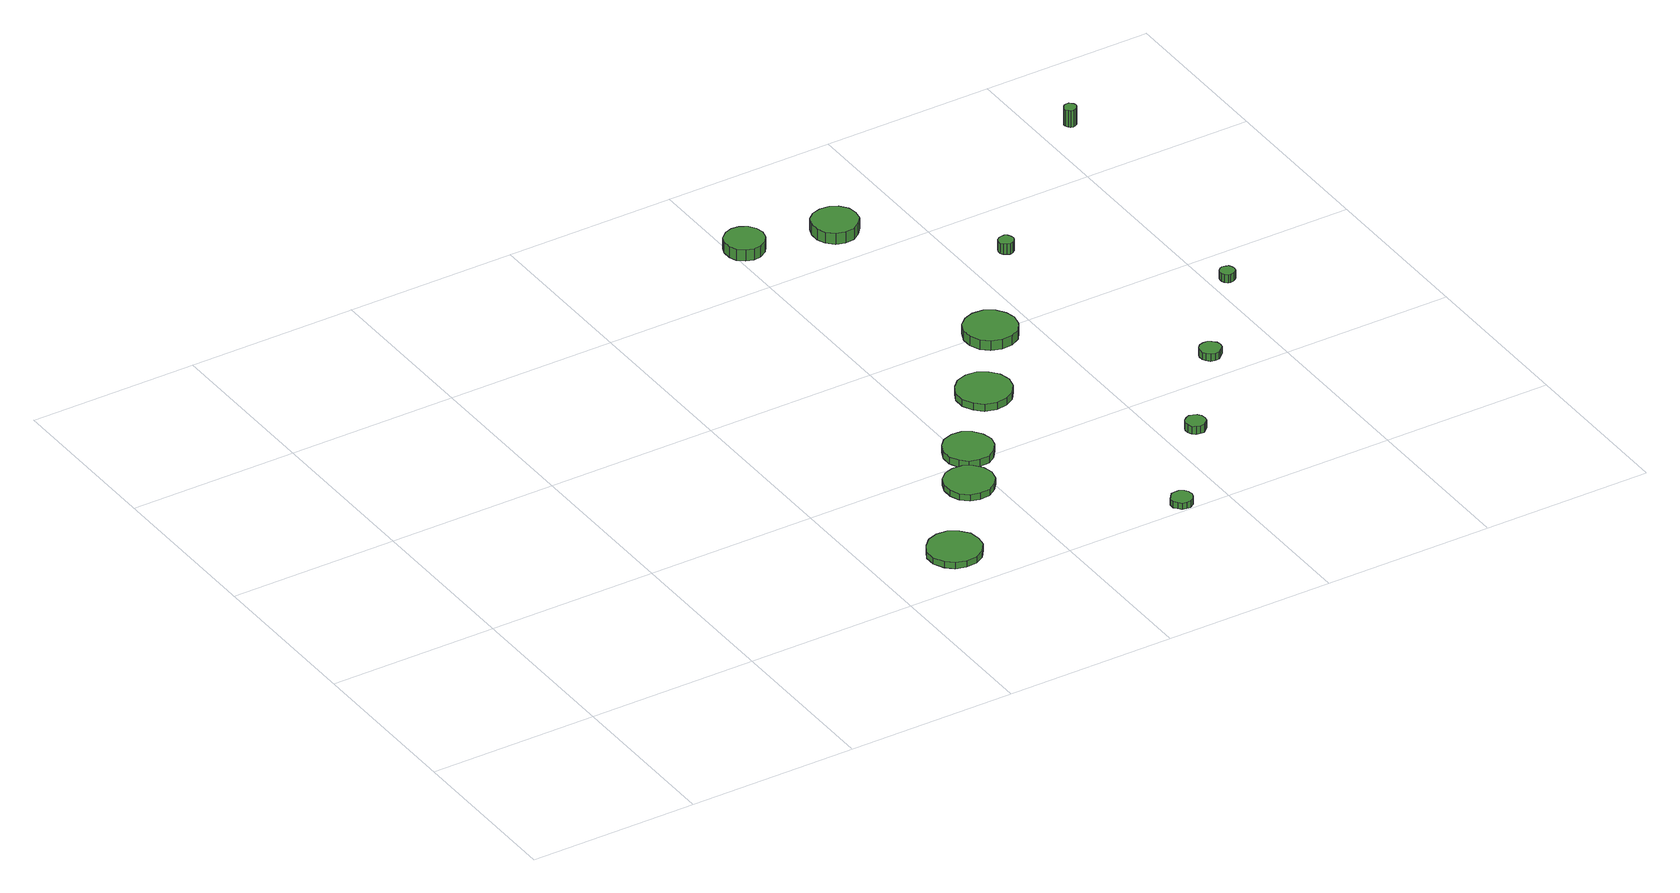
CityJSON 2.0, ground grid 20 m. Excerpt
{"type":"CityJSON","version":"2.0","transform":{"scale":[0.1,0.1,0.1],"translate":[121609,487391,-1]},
"CityObjects":{
"tree1":{"type":"SolitaryVegetationObject","attributes":{"function":"something"}},
"tree2":{"type":"SolitaryVegetationObject","attributes":{"function":"something"}},
"tree3":{"type":"SolitaryVegetationObject","attributes":{"function":"something"},"geometry":[{"type":"MultiSurface","lod":"1","boundaries":[[[0,1,2,3,4,5,6,7,8,9,10,11,12,13,14]],[[15,16,17,18,19,20,21,22,23,24,25,26,27,28,29]],[[0,29,28,1]],[[1,28,27,2]],[[2,27,26,3]],[[3,26,25,4]],[[4,25,24,5]],[[5,24,23,6]],[[6,23,22,7]],[[7,22,21,8]],[[8,21,20,9]],[[9,20,19,10]],[[10,19,18,11]],[[11,18,17,12]],[[12,17,16,13]],[[13,16,15,14]],[[14,15,29,0]]]}]},
"tree4":{"type":"SolitaryVegetationObject","attributes":{"function":"something"},"geometry":[{"type":"MultiSurface","lod":"1","boundaries":[[[30,31,32,33,34,35,36,37,38,39,40,41,42,43,44]],[[45,46,47,48,49,50,51,52,53,54,55,56,57,58,59]],[[30,59,58,31]],[[31,58,57,32]],[[32,57,56,33]],[[33,56,55,34]],[[34,55,54,35]],[[35,54,53,36]],[[36,53,52,37]],[[37,52,51,38]],[[38,51,50,39]],[[39,50,49,40]],[[40,49,48,41]],[[41,48,47,42]],[[42,47,46,43]],[[43,46,45,44]],[[44,45,59,30]]]}]},
"tree5":{"type":"SolitaryVegetationObject","attributes":{"function":"something"},"geometry":[{"type":"MultiSurface","lod":"1","boundaries":[[[60,61,62,63,64,65,66,67,68,69,70,71,72,73,74]],[[75,76,77,78,79,80,81,82,83,84,85,86,87,88,89]],[[60,89,88,61]],[[61,88,87,62]],[[62,87,86,63]],[[63,86,85,64]],[[64,85,84,65]],[[65,84,83,66]],[[66,83,82,67]],[[67,82,81,68]],[[68,81,80,69]],[[69,80,79,70]],[[70,79,78,71]],[[71,78,77,72]],[[72,77,76,73]],[[73,76,75,74]],[[74,75,89,60]]]}]},
"tree6":{"type":"SolitaryVegetationObject","attributes":{"function":"something"},"geometry":[{"type":"MultiSurface","lod":"1","boundaries":[[[90,91,92,93,94,95,96,97,98,99,100,101,102,103,104]],[[105,106,107,108,109,110,111,112,113,114,115,116,117,118,119]],[[90,119,118,91]],[[91,118,117,92]],[[92,117,116,93]],[[93,116,115,94]],[[94,115,114,95]],[[95,114,113,96]],[[96,113,112,97]],[[97,112,111,98]],[[98,111,110,99]],[[99,110,109,100]],[[100,109,108,101]],[[101,108,107,102]],[[102,107,106,103]],[[103,106,105,104]],[[104,105,119,90]]]}]},
"tree7":{"type":"SolitaryVegetationObject","attributes":{"function":"something"},"geometry":[{"type":"MultiSurface","lod":"1","boundaries":[[[120,121,122,123,124,125,126,127,128,129,130,131,132,133,134]],[[135,136,137,138,139,140,141,142,143,144,145,146,147,148,149]],[[120,149,148,121]],[[121,148,147,122]],[[122,147,146,123]],[[123,146,145,124]],[[124,145,144,125]],[[125,144,143,126]],[[126,143,142,127]],[[127,142,141,128]],[[128,141,140,129]],[[129,140,139,130]],[[130,139,138,131]],[[131,138,137,132]],[[132,137,136,133]],[[133,136,135,134]],[[134,135,149,120]]]}]},
"tree8":{"type":"SolitaryVegetationObject","attributes":{"function":"something"},"geometry":[{"type":"MultiSurface","lod":"1","boundaries":[[[150,151,152,153,154,155,156,157,158,159,160,161,162,163,164]],[[165,166,167,168,169,170,171,172,173,174,175,176,177,178,179]],[[150,179,178,151]],[[151,178,177,152]],[[152,177,176,153]],[[153,176,175,154]],[[154,175,174,155]],[[155,174,173,156]],[[156,173,172,157]],[[157,172,171,158]],[[158,171,170,159]],[[159,170,169,160]],[[160,169,168,161]],[[161,168,167,162]],[[162,167,166,163]],[[163,166,165,164]],[[164,165,179,150]]]}]},
"tree9":{"type":"SolitaryVegetationObject","attributes":{"function":"something"},"geometry":[{"type":"MultiSurface","lod":"1","boundaries":[[[180,181,182,183,184,185,186,187,188,189,190,191,192,193,194]],[[195,196,197,198,199,200,201,202,203,204,205,206,207,208,209]],[[180,209,208,181]],[[181,208,207,182]],[[182,207,206,183]],[[183,206,205,184]],[[184,205,204,185]],[[185,204,203,186]],[[186,203,202,187]],[[187,202,201,188]],[[188,201,200,189]],[[189,200,199,190]],[[190,199,198,191]],[[191,198,197,192]],[[192,197,196,193]],[[193,196,195,194]],[[194,195,209,180]]]}]},
"tree10":{"type":"SolitaryVegetationObject","attributes":{"function":"something"},"geometry":[{"type":"MultiSurface","lod":"1","boundaries":[[[210,211,212,213,214,215,216,217,218,219,220,221,222,223,224]],[[225,226,227,228,229,230,231,232,233,234,235,236,237,238,239]],[[210,239,238,211]],[[211,238,237,212]],[[212,237,236,213]],[[213,236,235,214]],[[214,235,234,215]],[[215,234,233,216]],[[216,233,232,217]],[[217,232,231,218]],[[218,231,230,219]],[[219,230,229,220]],[[220,229,228,221]],[[221,228,227,222]],[[222,227,226,223]],[[223,226,225,224]],[[224,225,239,210]]]}]},
"tree11":{"type":"SolitaryVegetationObject","attributes":{"function":"something"},"geometry":[{"type":"MultiSurface","lod":"1","boundaries":[[[240,241,242,243,244,245,246,247,248,249,250,251,252,253,254]],[[255,256,257,258,259,260,261,262,263,264,265,266,267,268,269]],[[240,269,268,241]],[[241,268,267,242]],[[242,267,266,243]],[[243,266,265,244]],[[244,265,264,245]],[[245,264,263,246]],[[246,263,262,247]],[[247,262,261,248]],[[248,261,260,249]],[[249,260,259,250]],[[250,259,258,251]],[[251,258,257,252]],[[252,257,256,253]],[[253,256,255,254]],[[254,255,269,240]]]}]},
"tree12":{"type":"SolitaryVegetationObject","attributes":{"function":"something"},"geometry":[{"type":"MultiSurface","lod":"1","boundaries":[[[270,271,272,273,274,275,276,277,278,279,280,281,282,283,284]],[[285,286,287,288,289,290,291,292,293,294,295,296,297,298,299]],[[270,299,298,271]],[[271,298,297,272]],[[272,297,296,273]],[[273,296,295,274]],[[274,295,294,275]],[[275,294,293,276]],[[276,293,292,277]],[[277,292,291,278]],[[278,291,290,279]],[[279,290,289,280]],[[280,289,288,281]],[[281,288,287,282]],[[282,287,286,283]],[[283,286,285,284]],[[284,285,299,270]]]}]},
"tree13":{"type":"SolitaryVegetationObject","attributes":{"function":"something"},"geometry":[{"type":"MultiSurface","lod":"1","boundaries":[[[300,301,302,303,304,305,306,307,308,309,310,311,312,313,314]],[[315,316,317,318,319,320,321,322,323,324,325,326,327,328,329]],[[300,329,328,301]],[[301,328,327,302]],[[302,327,326,303]],[[303,326,325,304]],[[304,325,324,305]],[[305,324,323,306]],[[306,323,322,307]],[[307,322,321,308]],[[308,321,320,309]],[[309,320,319,310]],[[310,319,318,311]],[[311,318,317,312]],[[312,317,316,313]],[[313,316,315,314]],[[314,315,329,300]]]}]},
"tree14":{"type":"SolitaryVegetationObject","attributes":{"function":"something"},"geometry":[{"type":"MultiSurface","lod":"1","boundaries":[[[330,331,332,333,334,335,336,337,338,339,340,341,342,343,344]],[[345,346,347,348,349,350,351,352,353,354,355,356,357,358,359]],[[330,359,358,331]],[[331,358,357,332]],[[332,357,356,333]],[[333,356,355,334]],[[334,355,354,335]],[[335,354,353,336]],[[336,353,352,337]],[[337,352,351,338]],[[338,351,350,339]],[[339,350,349,340]],[[340,349,348,341]],[[341,348,347,342]],[[342,347,346,343]],[[343,346,345,344]],[[344,345,359,330]]]}]},
"tree15":{"type":"SolitaryVegetationObject","attributes":{"function":"something"},"geometry":[{"type":"MultiSurface","lod":"1","boundaries":[[[360,361,362,363,364,365,366,367,368,369,370,371,372,373,374]],[[375,376,377,378,379,380,381,382,383,384,385,386,387,388,389]],[[360,389,388,361]],[[361,388,387,362]],[[362,387,386,363]],[[363,386,385,364]],[[364,385,384,365]],[[365,384,383,366]],[[366,383,382,367]],[[367,382,381,368]],[[368,381,380,369]],[[369,380,379,370]],[[370,379,378,371]],[[371,378,377,372]],[[372,377,376,373]],[[373,376,375,374]],[[374,375,389,360]]]}]}
},
"vertices":[
[523,59,18],[521,72,18],[513,82,18],[502,89,18],[489,90,18],[477,86,18],[468,77,18],[462,66,18],[462,53,18],[468,41,18],[477,33,18],[489,29,18],[502,30,18],[513,36,18],[521,47,18],[521,47,10],[513,36,10],[502,30,10],[489,29,10],[477,33,10],[468,41,10],[462,53,10],[462,66,10],[468,77,10],[477,86,10],[489,90,10],[502,89,10],[513,82,10],[521,72,10],[523,59,10],
[603,160,18],[600,172,18],[593,181,18],[583,187,18],[571,188,18],[560,185,18],[551,177,18],[547,166,18],[547,154,18],[551,143,18],[560,135,18],[571,132,18],[583,133,18],[593,139,18],[600,148,18],[600,148,10],[593,139,10],[583,133,10],[571,132,10],[560,135,10],[551,143,10],[547,154,10],[547,166,10],[551,177,10],[560,185,10],[571,188,10],[583,187,10],[593,181,10],[600,172,10],[603,160,10],
[637,215,18],[634,227,18],[627,237,18],[617,243,18],[605,244,18],[593,240,18],[585,232,18],[580,221,18],[580,209,18],[585,198,18],[593,190,18],[605,187,18],[617,188,18],[627,194,18],[634,204,18],[634,204,9],[627,194,9],[617,188,9],[605,187,9],[593,190,9],[585,198,9],[580,209,9],[580,221,9],[585,232,9],[593,240,9],[605,244,9],[617,243,9],[627,237,9],[634,227,9],[637,215,9],
[762,13,17],[761,18,17],[758,22,17],[753,25,17],[748,25,17],[743,24,17],[740,20,17],[737,16,17],[737,10,17],[740,6,17],[743,2,17],[748,1,17],[753,1,17],[758,4,17],[761,8,17],[761,8,9],[758,4,9],[753,1,9],[748,1,9],[743,2,9],[740,6,9],[737,10,9],[737,16,9],[740,20,9],[743,24,9],[748,25,9],[753,25,9],[758,22,9],[761,18,9],[762,13,9],
[714,302,18],[711,315,18],[703,325,18],[692,332,18],[679,333,18],[666,329,18],[657,320,18],[651,308,18],[651,295,18],[657,283,18],[666,274,18],[679,270,18],[692,272,18],[703,278,18],[711,289,18],[711,289,9],[703,278,9],[692,272,9],[679,270,9],[666,274,9],[657,283,9],[651,295,9],[651,308,9],[657,320,9],[666,329,9],[679,333,9],[692,332,9],[703,325,9],[711,315,9],[714,302,9],
[638,674,24],[636,683,24],[631,691,24],[622,696,24],[613,697,24],[604,694,24],[596,687,24],[593,679,24],[593,669,24],[596,660,24],[604,654,24],[613,651,24],[622,652,24],[631,657,24],[636,664,24],[636,664,10],[631,657,10],[622,652,10],[613,651,10],[604,654,10],[596,660,10],[593,669,10],[593,679,10],[596,687,10],[604,694,10],[613,697,10],[622,696,10],[631,691,10],[636,683,10],[638,674,10],
[780,396,21],[777,408,21],[770,418,21],[759,425,21],[746,426,21],[734,422,21],[725,414,21],[720,402,21],[720,390,21],[725,378,21],[734,370,21],[746,366,21],[759,367,21],[770,373,21],[777,383,21],[777,383,9],[770,373,9],[759,367,9],[746,366,9],[734,370,9],[725,378,9],[720,390,9],[720,402,9],[725,414,9],[734,422,9],[746,426,9],[759,425,9],[770,418,9],[777,408,9],[780,396,9],
[851,128,18],[850,133,18],[847,137,18],[843,139,18],[838,140,18],[834,138,18],[830,135,18],[828,131,18],[828,126,18],[830,121,18],[834,118,18],[838,117,18],[843,117,18],[847,120,18],[850,123,18],[850,123,8],[847,120,8],[843,117,8],[838,117,8],[834,118,8],[830,121,8],[828,126,8],[828,131,8],[830,135,8],[834,138,8],[838,140,8],[843,139,8],[847,137,8],[850,133,8],[851,128,8],
[743,654,23],[741,665,23],[734,674,23],[725,679,23],[714,680,23],[703,677,23],[695,670,23],[691,660,23],[691,649,23],[695,639,23],[703,631,23],[714,628,23],[725,629,23],[734,635,23],[741,643,23],[741,643,9],[734,635,9],[725,629,9],[714,628,9],[703,631,9],[695,639,9],[691,649,9],[691,660,9],[695,670,9],[703,677,9],[714,680,9],[725,679,9],[734,674,9],[741,665,9],[743,654,9],
[941,240,17],[940,245,17],[936,249,17],[932,252,17],[927,252,17],[922,251,17],[918,247,17],[916,243,17],[916,237,17],[918,233,17],[922,229,17],[927,228,17],[932,228,17],[936,231,17],[940,235,17],[940,235,8],[936,231,8],[932,228,8],[927,228,8],[922,229,8],[918,233,8],[916,237,8],[916,243,8],[918,247,8],[922,251,8],[927,252,8],[932,252,8],[936,249,8],[940,245,8],[941,240,8],
[860,525,22],[859,529,22],[857,532,22],[854,534,22],[850,534,22],[847,533,22],[844,531,22],[842,527,22],[842,523,22],[844,520,22],[847,518,22],[850,516,22],[854,517,22],[857,519,22],[859,522,22],[859,522,9],[857,519,9],[854,517,9],[850,516,9],[847,518,9],[844,520,9],[842,523,9],[842,527,9],[844,531,9],[847,533,9],[850,534,9],[854,534,9],[857,532,9],[859,529,9],[860,525,9],
[1031,355,18],[1030,359,18],[1028,362,18],[1025,363,18],[1021,364,18],[1018,363,18],[1015,360,18],[1014,357,18],[1014,353,18],[1015,350,18],[1018,347,18],[1021,346,18],[1025,347,18],[1028,349,18],[1030,351,18],[1030,351,8],[1028,349,8],[1025,347,8],[1021,346,8],[1018,347,8],[1015,350,8],[1014,353,8],[1014,357,8],[1015,360,8],[1018,363,8],[1021,364,8],[1025,363,8],[1028,362,8],[1030,359,8],[1031,355,8],
[1047,697,29],[1046,700,29],[1044,702,29],[1042,704,29],[1039,704,29],[1036,703,29],[1034,701,29],[1032,698,29],[1032,695,29],[1034,692,29],[1036,690,29],[1039,689,29],[1042,690,29],[1044,691,29],[1046,694,29],[1046,694,8],[1044,691,8],[1042,690,8],[1039,689,8],[1036,690,8],[1034,692,8],[1032,695,8],[1032,698,8],[1034,701,8],[1036,703,8],[1039,704,8],[1042,704,8],[1044,702,8],[1046,700,8],[1047,697,8]
]}
